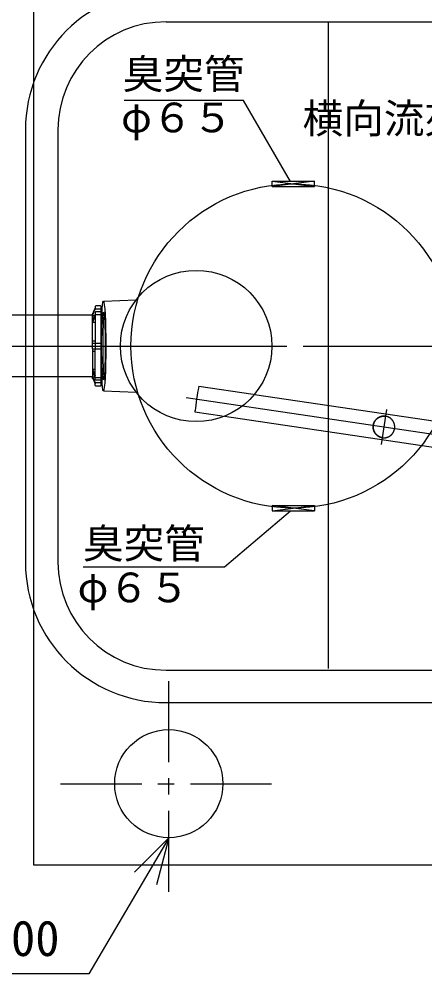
# Model space of a CAD drawing. Units: millimetres, scale not verified. Extents: x -8093 to 8093, y -5792 to 5792.
# Drawn here: x -6521 to -5772, y -175 to 1592 of the extents above; entities that cross this region are included whole.
import ezdxf
from ezdxf.enums import TextEntityAlignment as Align

# ---------------------------------------------------------------- set-up
doc = ezdxf.new("R2010")
doc.units = ezdxf.units.MM
doc.header["$LTSCALE"] = 30
doc.linetypes.add('CHAIN1', pattern=[8, 5, -1, 1, -1])
doc.linetypes.add('LONG_CHAIN', pattern=[21, 18, -1, 1, -1])
doc.layers.add('0-1_00クル-フ-0躯体', color=3, linetype='Continuous', lineweight=25)
doc.layers.add('0-3_00クル-フ-1機器', color=5, linetype='Continuous', lineweight=25)
doc.styles.add('ＭＳ ゴシック', font='')
doc.styles.get('ＭＳ ゴシック').set_extended_font_data('MS Gothic')

msp = doc.modelspace()

# ---------------------------------------------------------------- linework, layer by layer
at = {"layer": '0-1_00クル-フ-0躯体'}
for p, q in [((-6249.9, 1587.35), (-4849.9, 1587.35)), ((-5949.9, 390.36), (-5949.9, 1587.35)), ((-6509.9, 1387.35), (-6509.9, 587.35)), ((-6449.9, 1387.35), (-6449.9, 587.35)), ((-6053.9, 1292.35), (-5975.9, 1282.35)), ((-5975.9, 1292.35), (-6053.9, 1282.35)), ((-5975.9, 1282.35), (-5975.9, 1292.35)), ((-6053.9, 1282.35), (-5975.9, 1282.35)), ((-6380.75, 1060.62), (-6380.75, 1055.48)), ((-6371.25, 1061.62), (-6379.75, 1061.62)), ((-6370.75, 1061.11), (-6370.75, 913.59)), ((-6365.72, 1070.04), (-6305.31, 1072.65)), ((-6385.75, 1044.35), (-6601.73, 1044.35)), ((-6385.75, 1045.63), (-6380.75, 1057.12)), ((-6385.75, 1044.11), (-6380.75, 1055.48)), ((-6385.75, 1047.61), (-6385.75, 1044.42)), ((-6385.75, 982.09), (-6385.75, 1045.63)), ((-6385.75, 1034.11), (-6380.75, 1045.48)), ((-6385.75, 1044.11), (-6381.35, 1044.11)), ((-6385.75, 1031.13), (-6380.75, 1042.62)), ((-6384.75, 1048.62), (-6384.45, 1048.62)), ((-6370.75, 1055.48), (-6380.75, 1055.48)), ((-6380.75, 1049.9), (-6380.75, 982.09)), ((-6380.75, 1045.48), (-6370.75, 1045.48)), ((-6370.75, 1050.4), (-6380.25, 1050.4)), ((-6380.75, 1031.13), (-6385.75, 1031.13)), ((-6385.75, 997.12), (-6380.75, 997.12)), ((-6385.75, 992.62), (-6370.75, 992.62)), ((-6385.75, 982.09), (-6385.75, 929.08)), ((-6385.75, 982.09), (-6370.75, 982.09)), ((-6385.75, 977.59), (-6380.75, 977.59)), ((-6380.75, 924.8), (-6380.75, 982.09)), ((-6334.29, 987.35), (-6054.29, 987.35)), ((-6380.75, 943.58), (-6385.75, 943.58)), ((-6385.75, 943.58), (-6380.75, 932.08)), ((-6385.75, 940.59), (-6380.75, 929.22)), ((-6385.75, 930.35), (-6601.73, 930.35)), ((-6385.75, 930.59), (-6381.35, 930.59)), ((-6385.75, 930.59), (-6380.75, 919.22)), ((-6385.75, 927.09), (-6385.75, 930.29)), ((-6385.75, 929.08), (-6380.75, 917.58)), ((-6384.75, 926.09), (-6384.45, 926.09)), ((-6380.75, 929.22), (-6370.75, 929.22)), ((-6370.75, 919.22), (-6380.75, 919.22)), ((-6380.75, 914.09), (-6380.75, 919.22)), ((-6370.75, 924.3), (-6380.25, 924.3)), ((-6371.25, 913.09), (-6379.75, 913.09)), ((-6365.72, 904.67), (-6305.31, 902.06)), ((-6189.4, 913.12), (-6089.06, 898.08)), ((-6086.74, 897.73), (-5240.68, 772.42)), ((-6196.52, 865.65), (-6146.01, 858.08)), ((-6142.02, 857.48), (-5240.68, 723.88)), ((-6053.9, 692.35), (-5975.9, 692.35)), ((-6053.9, 682.35), (-5975.9, 692.35)), ((-5975.9, 682.35), (-6053.9, 692.35)), ((-5975.9, 692.35), (-5975.9, 682.35)), ((-6249.9, 387.35), (-4849.9, 387.35)), ((-6249.9, 327.35), (-4849.9, 327.35))]:
    msp.add_line(p, q, dxfattribs=at)
at = {"layer": '0-1_00クル-フ-0躯体', "color": 4}
for p, q in [((-6106.86, 1441.86), (-6327.54, 1441.86)), ((-6019.9, 1291.72), (-6106.86, 1441.86)), ((-6019.9, 681.84), (-6142.14, 577.93)), ((-6142.14, 577.93), (-6403.31, 577.93))]:
    msp.add_line(p, q, dxfattribs=at)
at = {"layer": '0-1_00クル-フ-0躯体', "linetype": 'LONG_CHAIN'}
for p, q in [((-6626.82, 987.35), (-4036.75, 987.35)), ((-6212.61, 892.33), (-4981.6, 709.32)), ((-5851.67, 805.19), (-5841.98, 869.82))]:
    msp.add_line(p, q, dxfattribs=at)
at = {"layer": '0-1_00クル-フ-0躯体'}
for points in [[(-6053.9, 1282.35), (-6053.9, 1292.35), (-5975.9, 1292.35)], [(-5860.72, 852.4), (-5860.87, 852.26), (-5861.03, 852.11), (-5861.19, 851.95), (-5861.37, 851.78), (-5861.55, 851.59), (-5861.74, 851.39), (-5861.93, 851.19), (-5862.12, 850.98), (-5862.31, 850.78), (-5862.49, 850.58), (-5862.66, 850.39), (-5862.81, 850.22), (-5862.96, 850.05), (-5863.09, 849.89), (-5863.22, 849.73), (-5863.34, 849.56), (-5863.47, 849.39), (-5863.6, 849.21), (-5863.73, 849.01), (-5863.87, 848.79), (-5864.03, 848.56), (-5864.18, 848.32), (-5864.33, 848.08), (-5864.49, 847.83), (-5864.64, 847.58), (-5864.78, 847.35), (-5864.91, 847.12), (-5865.03, 846.91), (-5865.14, 846.71), (-5865.24, 846.52), (-5865.34, 846.33), (-5865.43, 846.14), (-5865.52, 845.94), (-5865.61, 845.73), (-5865.7, 845.5), (-5865.8, 845.26), (-5865.9, 845), (-5866.01, 844.73), (-5866.11, 844.45)], [(-5865.37, 846.18), (-5865.27, 846.37), (-5865.18, 846.56), (-5865.07, 846.76), (-5864.96, 846.95), (-5864.84, 847.17), (-5864.71, 847.39), (-5864.57, 847.63), (-5864.42, 847.87), (-5864.26, 848.12), (-5864.11, 848.37), (-5863.95, 848.61), (-5863.8, 848.84), (-5863.66, 849.05), (-5863.52, 849.25), (-5863.39, 849.43), (-5863.26, 849.6), (-5863.14, 849.77), (-5863.01, 849.93), (-5862.88, 850.09), (-5862.73, 850.25), (-5862.58, 850.43), (-5862.41, 850.62), (-5862.24, 850.81), (-5862.05, 851.01), (-5861.86, 851.21), (-5861.67, 851.42), (-5861.48, 851.61), (-5861.29, 851.8), (-5861.12, 851.97), (-5860.96, 852.13), (-5860.8, 852.28), (-5860.65, 852.41), (-5860.51, 852.54), (-5860.36, 852.67), (-5860.21, 852.79), (-5860.05, 852.92), (-5859.87, 853.06), (-5859.68, 853.2), (-5859.48, 853.35)], [(-5852.75, 856.77), (-5853.01, 856.69), (-5853.26, 856.62), (-5853.49, 856.56), (-5853.7, 856.49), (-5853.9, 856.43), (-5854.09, 856.36), (-5854.28, 856.28), (-5854.48, 856.21), (-5854.68, 856.13), (-5854.89, 856.03), (-5855.12, 855.93), (-5855.37, 855.82), (-5855.62, 855.71), (-5855.87, 855.59), (-5856.13, 855.47), (-5856.38, 855.34), (-5856.61, 855.23), (-5856.84, 855.11), (-5857.04, 855.01), (-5857.23, 854.9), (-5857.41, 854.8), (-5857.58, 854.7), (-5857.75, 854.6), (-5857.92, 854.49), (-5858.1, 854.38), (-5858.29, 854.25), (-5858.48, 854.12), (-5858.69, 853.97), (-5858.9, 853.82), (-5859.12, 853.66), (-5859.34, 853.5), (-5859.55, 853.35), (-5859.75, 853.2), (-5859.94, 853.05), (-5860.11, 852.91), (-5860.28, 852.78), (-5860.43, 852.66), (-5860.58, 852.53), (-5860.72, 852.4)], [(-5859.48, 853.35), (-5859.27, 853.51), (-5859.05, 853.67), (-5858.84, 853.83), (-5858.62, 853.98), (-5858.41, 854.12), (-5858.21, 854.26), (-5858.03, 854.39), (-5857.85, 854.5), (-5857.67, 854.61), (-5857.5, 854.71), (-5857.33, 854.81), (-5857.15, 854.91), (-5856.96, 855.02), (-5856.75, 855.12), (-5856.53, 855.24), (-5856.29, 855.36), (-5856.04, 855.47), (-5855.78, 855.6), (-5855.53, 855.72), (-5855.27, 855.83), (-5855.03, 855.94), (-5854.8, 856.04), (-5854.58, 856.13), (-5854.38, 856.21), (-5854.19, 856.29), (-5854, 856.36), (-5853.8, 856.43), (-5853.6, 856.49), (-5853.4, 856.56), (-5853.17, 856.62), (-5852.93, 856.69), (-5852.67, 856.76), (-5852.4, 856.83), (-5852.12, 856.91), (-5851.85, 856.97), (-5851.58, 857.04), (-5851.32, 857.1), (-5851.07, 857.16), (-5850.84, 857.21)], [(-5844.18, 857.33), (-5844.41, 857.36), (-5844.5, 857.38), (-5844.62, 857.4), (-5844.75, 857.41), (-5844.89, 857.43), (-5845.05, 857.45), (-5845.21, 857.48), (-5845.38, 857.49), (-5845.55, 857.51), (-5845.72, 857.53), (-5845.9, 857.54), (-5846.08, 857.55), (-5846.26, 857.56), (-5846.46, 857.56), (-5846.67, 857.56), (-5846.9, 857.56), (-5847.14, 857.56), (-5847.4, 857.55), (-5847.68, 857.54), (-5847.97, 857.53), (-5848.26, 857.52), (-5848.56, 857.5), (-5848.84, 857.48), (-5849.12, 857.46), (-5849.38, 857.44), (-5849.62, 857.42), (-5849.85, 857.39), (-5850.06, 857.36), (-5850.27, 857.33), (-5850.47, 857.3), (-5850.68, 857.26), (-5850.9, 857.22), (-5851.13, 857.17), (-5851.38, 857.11), (-5851.65, 857.05), (-5851.92, 856.98), (-5852.2, 856.91), (-5852.48, 856.84), (-5852.75, 856.77)], [(-5850.84, 857.21), (-5850.63, 857.25), (-5850.42, 857.29), (-5850.22, 857.32), (-5850.02, 857.35), (-5849.81, 857.38), (-5849.59, 857.4), (-5849.35, 857.42), (-5849.1, 857.45), (-5848.82, 857.47), (-5848.54, 857.49), (-5848.25, 857.5), (-5847.96, 857.52), (-5847.68, 857.53), (-5847.4, 857.54), (-5847.15, 857.55), (-5846.91, 857.55), (-5846.68, 857.56), (-5846.47, 857.56), (-5846.28, 857.55), (-5846.09, 857.55), (-5845.91, 857.54), (-5845.73, 857.52), (-5845.56, 857.51), (-5845.39, 857.49), (-5845.21, 857.47), (-5845.05, 857.45), (-5844.88, 857.43), (-5844.73, 857.41), (-5844.6, 857.39), (-5844.48, 857.38), (-5844.14, 857.32)], [(-5841.73, 856.82), (-5841.93, 856.88), (-5842.12, 856.94), (-5842.3, 856.99), (-5842.48, 857.03), (-5842.65, 857.07), (-5842.81, 857.1), (-5842.98, 857.14), (-5843.15, 857.17), (-5843.31, 857.19), (-5843.46, 857.22), (-5843.61, 857.24), (-5843.74, 857.26), (-5843.85, 857.28), (-5844.18, 857.33)], [(-5833.46, 852.07), (-5833.66, 852.26), (-5833.87, 852.45), (-5834.07, 852.63), (-5834.26, 852.8), (-5834.45, 852.97), (-5834.62, 853.12), (-5834.78, 853.26), (-5834.94, 853.39), (-5835.1, 853.51), (-5835.26, 853.63), (-5835.43, 853.75), (-5835.61, 853.88), (-5835.8, 854.01), (-5836.01, 854.15), (-5836.24, 854.29), (-5836.47, 854.44), (-5836.71, 854.59), (-5836.95, 854.74), (-5837.19, 854.88), (-5837.42, 855.02), (-5837.64, 855.15), (-5837.84, 855.26), (-5838.03, 855.37), (-5838.22, 855.46), (-5838.4, 855.56), (-5838.59, 855.65), (-5838.78, 855.73), (-5838.99, 855.82), (-5839.21, 855.91), (-5839.45, 856.01), (-5839.7, 856.11), (-5839.97, 856.21), (-5840.24, 856.31), (-5840.51, 856.41), (-5840.78, 856.51), (-5841.04, 856.6), (-5841.29, 856.68), (-5841.52, 856.76), (-5841.73, 856.82)], [(-5828.53, 844.53), (-5828.61, 844.72), (-5828.68, 844.91), (-5828.77, 845.12), (-5828.86, 845.33), (-5828.96, 845.56), (-5829.07, 845.8), (-5829.18, 846.05), (-5829.3, 846.3), (-5829.42, 846.55), (-5829.54, 846.79), (-5829.66, 847.02), (-5829.77, 847.24), (-5829.88, 847.44), (-5829.98, 847.63), (-5830.07, 847.8), (-5830.17, 847.97), (-5830.27, 848.14), (-5830.38, 848.3), (-5830.49, 848.47), (-5830.62, 848.65), (-5830.75, 848.85), (-5830.89, 849.05), (-5831.04, 849.26), (-5831.2, 849.48), (-5831.35, 849.69), (-5831.51, 849.9), (-5831.66, 850.1), (-5831.8, 850.28), (-5831.94, 850.46), (-5832.07, 850.62), (-5832.2, 850.77), (-5832.32, 850.92), (-5832.46, 851.06), (-5832.59, 851.21), (-5832.74, 851.36), (-5832.9, 851.53), (-5833.08, 851.7), (-5833.26, 851.88), (-5833.46, 852.07)], [(-5866.11, 844.45), (-5866.21, 844.17), (-5866.31, 843.9), (-5866.4, 843.64), (-5866.49, 843.39), (-5866.56, 843.15), (-5866.63, 842.93), (-5866.69, 842.73), (-5866.74, 842.52), (-5866.79, 842.32), (-5866.84, 842.1), (-5866.89, 841.88), (-5866.93, 841.64), (-5866.98, 841.39), (-5867.03, 841.12), (-5867.07, 840.83), (-5867.12, 840.54), (-5867.16, 840.26), (-5867.2, 839.97), (-5867.23, 839.7), (-5867.26, 839.44), (-5867.29, 839.2), (-5867.31, 838.97), (-5867.33, 838.76), (-5867.34, 838.55), (-5867.35, 838.33), (-5867.35, 838.12), (-5867.35, 837.89), (-5867.35, 837.64), (-5867.34, 837.38), (-5867.33, 837.1), (-5867.32, 836.81), (-5867.3, 836.52), (-5867.28, 836.22), (-5867.26, 835.93), (-5867.24, 835.65), (-5867.22, 835.39), (-5867.2, 835.15), (-5867.17, 834.92), (-5867.14, 834.7)], [(-5867.26, 836.47), (-5867.28, 836.76), (-5867.29, 837.06), (-5867.3, 837.34), (-5867.31, 837.6), (-5867.31, 837.85), (-5867.31, 838.08), (-5867.31, 838.3), (-5867.3, 838.52), (-5867.29, 838.73), (-5867.27, 838.95), (-5867.25, 839.18), (-5867.23, 839.42), (-5867.2, 839.68), (-5867.16, 839.96), (-5867.12, 840.25), (-5867.08, 840.54), (-5867.03, 840.83), (-5866.99, 841.12), (-5866.94, 841.39), (-5866.89, 841.65), (-5866.85, 841.89), (-5866.8, 842.12), (-5866.75, 842.33), (-5866.7, 842.54), (-5866.64, 842.75), (-5866.58, 842.96), (-5866.51, 843.18), (-5866.44, 843.41), (-5866.35, 843.67), (-5866.26, 843.93), (-5866.16, 844.21), (-5866.06, 844.49), (-5865.95, 844.77), (-5865.85, 845.04), (-5865.74, 845.3), (-5865.64, 845.55), (-5865.55, 845.77), (-5865.46, 845.98), (-5865.37, 846.18)], [(-5864.42, 827.31), (-5864.52, 827.48), (-5864.62, 827.66), (-5864.73, 827.86), (-5864.85, 828.08), (-5864.97, 828.31), (-5865.09, 828.56), (-5865.22, 828.8), (-5865.34, 829.05), (-5865.46, 829.3), (-5865.57, 829.54), (-5865.68, 829.77), (-5865.77, 829.98), (-5865.86, 830.18), (-5865.94, 830.37), (-5866.02, 830.56), (-5866.09, 830.76), (-5866.16, 830.96), (-5866.23, 831.17), (-5866.3, 831.4), (-5866.38, 831.65), (-5866.45, 831.91), (-5866.53, 832.18), (-5866.61, 832.47), (-5866.68, 832.75), (-5866.76, 833.03), (-5866.82, 833.29), (-5866.88, 833.55), (-5866.94, 833.78), (-5866.99, 834.01), (-5867.03, 834.22), (-5867.06, 834.43), (-5867.1, 834.64), (-5867.12, 834.86), (-5867.15, 835.09), (-5867.18, 835.33), (-5867.2, 835.6), (-5867.22, 835.88), (-5867.24, 836.17), (-5867.26, 836.47)], [(-5867.14, 834.7), (-5867.11, 834.49), (-5867.08, 834.28), (-5867.03, 834.07), (-5866.99, 833.85), (-5866.94, 833.61), (-5866.87, 833.36), (-5866.81, 833.09), (-5866.74, 832.81), (-5866.66, 832.53), (-5866.59, 832.25), (-5866.51, 831.97), (-5866.43, 831.71), (-5866.36, 831.46), (-5866.29, 831.23), (-5866.22, 831.02), (-5866.15, 830.82), (-5866.08, 830.62), (-5866, 830.43), (-5865.92, 830.24), (-5865.84, 830.04), (-5865.74, 829.82), (-5865.64, 829.59), (-5865.52, 829.35), (-5865.4, 829.1), (-5865.28, 828.85), (-5865.16, 828.6), (-5865.03, 828.36), (-5864.91, 828.12), (-5864.8, 827.9), (-5864.69, 827.7), (-5864.58, 827.51), (-5864.48, 827.34), (-5864.38, 827.17), (-5864.27, 827.01), (-5864.16, 826.84), (-5864.05, 826.67), (-5863.92, 826.49), (-5863.78, 826.29), (-5863.63, 826.09)], [(-5831.15, 825.76), (-5831.03, 825.95), (-5830.9, 826.15), (-5830.76, 826.36), (-5830.61, 826.59), (-5830.46, 826.83), (-5830.31, 827.08), (-5830.16, 827.33), (-5830.01, 827.57), (-5829.87, 827.81), (-5829.74, 828.04), (-5829.63, 828.25), (-5829.52, 828.45), (-5829.42, 828.64), (-5829.33, 828.83), (-5829.24, 829.02), (-5829.15, 829.22), (-5829.06, 829.43), (-5828.97, 829.66), (-5828.87, 829.9), (-5828.77, 830.16), (-5828.67, 830.43), (-5828.57, 830.71), (-5828.47, 830.99), (-5828.37, 831.26), (-5828.28, 831.53), (-5828.2, 831.78), (-5828.12, 832.01), (-5828.06, 832.23), (-5828, 832.44), (-5827.94, 832.64), (-5827.89, 832.85), (-5827.85, 833.06), (-5827.8, 833.28), (-5827.76, 833.52), (-5827.71, 833.78), (-5827.66, 834.05), (-5827.62, 834.33), (-5827.58, 834.62), (-5827.53, 834.91)], [(-5827.53, 834.91), (-5827.49, 835.19), (-5827.46, 835.46), (-5827.43, 835.72), (-5827.4, 835.96), (-5827.38, 836.19), (-5827.36, 836.41), (-5827.35, 836.62), (-5827.34, 836.83), (-5827.34, 837.05), (-5827.33, 837.27), (-5827.34, 837.52), (-5827.34, 837.78), (-5827.35, 838.06), (-5827.36, 838.35), (-5827.38, 838.65), (-5827.39, 838.94), (-5827.41, 839.23), (-5827.43, 839.51), (-5827.45, 839.77), (-5827.47, 840.01), (-5827.5, 840.24), (-5827.52, 840.46), (-5827.55, 840.67), (-5827.59, 840.88), (-5827.62, 841.09), (-5827.67, 841.31), (-5827.72, 841.55), (-5827.78, 841.8), (-5827.84, 842.07), (-5827.91, 842.34), (-5827.98, 842.63), (-5828.05, 842.91), (-5828.12, 843.18), (-5828.19, 843.44), (-5828.27, 843.69), (-5828.33, 843.92), (-5828.4, 844.13), (-5828.47, 844.33), (-5828.53, 844.53)], [(-5858.06, 820.8), (-5858.28, 820.95), (-5858.5, 821.08), (-5858.69, 821.21), (-5858.87, 821.34), (-5859.04, 821.46), (-5859.21, 821.58), (-5859.37, 821.7), (-5859.53, 821.83), (-5859.7, 821.97), (-5859.88, 822.12), (-5860.07, 822.28), (-5860.28, 822.46), (-5860.48, 822.64), (-5860.69, 822.83), (-5860.9, 823.02), (-5861.1, 823.21), (-5861.3, 823.39), (-5861.48, 823.57), (-5861.65, 823.73), (-5861.8, 823.88), (-5861.94, 824.03), (-5862.08, 824.18), (-5862.21, 824.33), (-5862.35, 824.48), (-5862.48, 824.65), (-5862.62, 824.82), (-5862.78, 825.01), (-5862.93, 825.21), (-5863.09, 825.42), (-5863.26, 825.63), (-5863.42, 825.85), (-5863.57, 826.06), (-5863.72, 826.26), (-5863.86, 826.46), (-5863.99, 826.64), (-5864.1, 826.81), (-5864.21, 826.98), (-5864.32, 827.14), (-5864.42, 827.31)], [(-5863.63, 826.09), (-5863.48, 825.87), (-5863.32, 825.66), (-5863.16, 825.45), (-5863, 825.24), (-5862.84, 825.04), (-5862.69, 824.85), (-5862.55, 824.68), (-5862.42, 824.52), (-5862.29, 824.36), (-5862.15, 824.21), (-5862.02, 824.07), (-5861.88, 823.92), (-5861.73, 823.77), (-5861.56, 823.6), (-5861.38, 823.43), (-5861.19, 823.25), (-5860.98, 823.06), (-5860.78, 822.87), (-5860.57, 822.68), (-5860.36, 822.5), (-5860.16, 822.32), (-5859.97, 822.15), (-5859.79, 822), (-5859.62, 821.86), (-5859.46, 821.73), (-5859.3, 821.61), (-5859.13, 821.49), (-5858.96, 821.37), (-5858.78, 821.24), (-5858.58, 821.11), (-5858.37, 820.97), (-5858.14, 820.83), (-5857.9, 820.68), (-5857.65, 820.52), (-5857.41, 820.38), (-5857.17, 820.23), (-5856.93, 820.1), (-5856.71, 819.97), (-5856.5, 819.85)], [(-5850.07, 817.77), (-5850.31, 817.8), (-5850.41, 817.82), (-5850.53, 817.84), (-5850.66, 817.86), (-5850.81, 817.88), (-5850.97, 817.91), (-5851.14, 817.94), (-5851.31, 817.97), (-5851.48, 818.01), (-5851.65, 818.04), (-5851.82, 818.08), (-5852, 818.13), (-5852.18, 818.18), (-5852.37, 818.23), (-5852.57, 818.29), (-5852.78, 818.36), (-5853.01, 818.43), (-5853.25, 818.52), (-5853.51, 818.61), (-5853.78, 818.7), (-5854.05, 818.8), (-5854.32, 818.9), (-5854.59, 819.01), (-5854.84, 819.1), (-5855.08, 819.2), (-5855.3, 819.29), (-5855.5, 819.38), (-5855.69, 819.46), (-5855.88, 819.55), (-5856.06, 819.64), (-5856.25, 819.74), (-5856.44, 819.84), (-5856.65, 819.96), (-5856.86, 820.08), (-5857.1, 820.22), (-5857.34, 820.36), (-5857.58, 820.51), (-5857.82, 820.66), (-5858.06, 820.8)], [(-5856.5, 819.85), (-5856.3, 819.74), (-5856.12, 819.65), (-5855.93, 819.55), (-5855.74, 819.46), (-5855.54, 819.37), (-5855.34, 819.29), (-5855.11, 819.19), (-5854.87, 819.1), (-5854.61, 819), (-5854.34, 818.89), (-5854.07, 818.79), (-5853.79, 818.69), (-5853.52, 818.59), (-5853.26, 818.5), (-5853.01, 818.42), (-5852.77, 818.35), (-5852.56, 818.28), (-5852.35, 818.22), (-5852.14, 818.16), (-5851.93, 818.11), (-5851.71, 818.06), (-5851.49, 818.01), (-5851.24, 817.97), (-5850.98, 817.92), (-5850.7, 817.87), (-5850.4, 817.82), (-5850.11, 817.78), (-5849.81, 817.73), (-5849.51, 817.69), (-5849.23, 817.66), (-5848.96, 817.63), (-5848.72, 817.6), (-5848.49, 817.58), (-5848.27, 817.56), (-5848.05, 817.55), (-5847.84, 817.54), (-5847.62, 817.54), (-5847.4, 817.54), (-5847.15, 817.54)], [(-5847.15, 817.54), (-5846.89, 817.55), (-5846.62, 817.56), (-5846.33, 817.57), (-5846.04, 817.59), (-5845.75, 817.61), (-5845.47, 817.63), (-5845.2, 817.65), (-5844.94, 817.67), (-5844.7, 817.69), (-5844.48, 817.72), (-5844.27, 817.74), (-5844.07, 817.77), (-5843.86, 817.81), (-5843.66, 817.85), (-5843.44, 817.89), (-5843.21, 817.94), (-5842.97, 818), (-5842.71, 818.06), (-5842.44, 818.13), (-5842.16, 818.2), (-5841.89, 818.28), (-5841.62, 818.35), (-5841.37, 818.42), (-5841.13, 818.49), (-5840.9, 818.56), (-5840.7, 818.63), (-5840.5, 818.7), (-5840.31, 818.76), (-5840.12, 818.83), (-5839.93, 818.91), (-5839.73, 819), (-5839.52, 819.09), (-5839.3, 819.19), (-5839.06, 819.3), (-5838.82, 819.42), (-5838.57, 819.54), (-5838.32, 819.66), (-5838.08, 819.78), (-5837.84, 819.9)], [(-5837.84, 819.9), (-5837.62, 820.02), (-5837.42, 820.12), (-5837.24, 820.23), (-5837.06, 820.33), (-5836.89, 820.43), (-5836.73, 820.53), (-5836.56, 820.64), (-5836.39, 820.76), (-5836.21, 820.88), (-5836.02, 821.02), (-5835.81, 821.17), (-5835.61, 821.32), (-5835.39, 821.48), (-5835.18, 821.63), (-5834.98, 821.79), (-5834.78, 821.94), (-5834.6, 822.09), (-5834.43, 822.23), (-5834.27, 822.36), (-5834.12, 822.49), (-5833.97, 822.61), (-5833.83, 822.75), (-5833.69, 822.88), (-5833.53, 823.03), (-5833.37, 823.19), (-5833.2, 823.37), (-5833.02, 823.56), (-5832.84, 823.76), (-5832.65, 823.96), (-5832.46, 824.17), (-5832.28, 824.37), (-5832.11, 824.57), (-5831.94, 824.76), (-5831.79, 824.93), (-5831.65, 825.1), (-5831.52, 825.26), (-5831.4, 825.43), (-5831.28, 825.59), (-5831.15, 825.76)], [(-6053.9, 692.35), (-6053.9, 682.35), (-5975.9, 682.35)]]:
    msp.add_lwpolyline(points, dxfattribs=at)
for centre, radius in [((-6014.9, 987.35), 300), ((-6194.29, 987.35), 140)]:
    msp.add_circle(centre, radius, dxfattribs=at)
for centre, radius, start, end in [((-6249.9, 1387.35), 260, 90, 180), ((-6249.9, 1387.35), 200, 90, 180), ((-6379.75, 1060.62), 1, 90, 180), ((-6371.25, 1061.11), 0.499, 0, 90), ((-6384.75, 1047.61), 1, 90, 180), ((-6380.25, 1049.9), 0.499, 90, 180), ((-6384.75, 927.09), 1, 180, 270), ((-6380.25, 924.8), 0.499, 180, 270), ((-6379.75, 914.09), 1, 180, 270), ((-6371.25, 913.59), 0.499, 270, 0), ((-6249.9, 587.35), 260, 180, 270), ((-6249.9, 587.35), 200, 180, 270)]:
    msp.add_arc(centre, radius, start, end, dxfattribs=at)
for centre, major_axis in [((-6365.71, 987.35), (0, 82.69)), ((-6365.72, 987.35), (0, 63.5))]:
    msp.add_ellipse(centre, major_axis=major_axis, ratio=0.052408, dxfattribs=at)
for centre, major_axis, ratio, start_param, end_param in [((-6363.72, 987.35), (0, -63.5), 0.052408, 3.4472318, 5.9775462), ((-6192.96, 889.38), (3.56, 23.73), 0.019197, 0, 3.1415927)]:
    msp.add_ellipse(centre, major_axis=major_axis, ratio=ratio, start_param=start_param, end_param=end_param, dxfattribs=at)
at = {"layer": '0-3_00クル-フ-1機器', "color": 2, "linetype": 'CHAIN1'}
for p, q in [((-6244.9, -22.65), (-6244.9, 377.35)), ((-6444.9, 177.35), (-6044.9, 177.35))]:
    msp.add_line(p, q, dxfattribs=at)
at = {"layer": '0-3_00クル-フ-1機器', "color": 4}
for p, q in [((-6244.9, 77.35), (-6392.89, -174.65)), ((-6244.9, 77.35), (-6308.2, 13.38)), ((-6244.9, 77.35), (-6267.73, -9.7)), ((-6392.89, -174.65), (-6686.69, -174.65))]:
    msp.add_line(p, q, dxfattribs=at)
at = {"layer": '0-3_00クル-フ-1機器', "color": 2}
msp.add_lwpolyline([(-6494.9, 1947.35), (-6494.9, 27.35), (-4604.9, 27.35)], dxfattribs=at)
msp.add_circle((-6244.9, 177.35), 100, dxfattribs=at)

# ---------------------------------------------------------------- texts
at = {"layer": '0-1_00クル-フ-0躯体', "color": 4, "style": 'ＭＳ ゴシック'}
for s, p in [('臭突管', (-6329.91, 1446.71)), ('φ６５', (-6333.06, 1366.3)), ('横向流夾雑物除去槽', (-5997.55, 1364.57)), ('臭突管', (-6403.31, 577.93)), ('φ６５', (-6413.44, 496.57))]:
    msp.add_text(s, height=54.99, dxfattribs=at).set_placement(p, align=Align.BOTTOM_LEFT)
at = {"layer": '0-3_00クル-フ-1機器', "color": 4, "style": 'ＭＳ ゴシック'}
msp.add_text('φ200', height=65.98, dxfattribs=at).set_placement((-6649.68, -161.38), align=Align.BOTTOM_LEFT)

doc.saveas('drawing.dxf')
